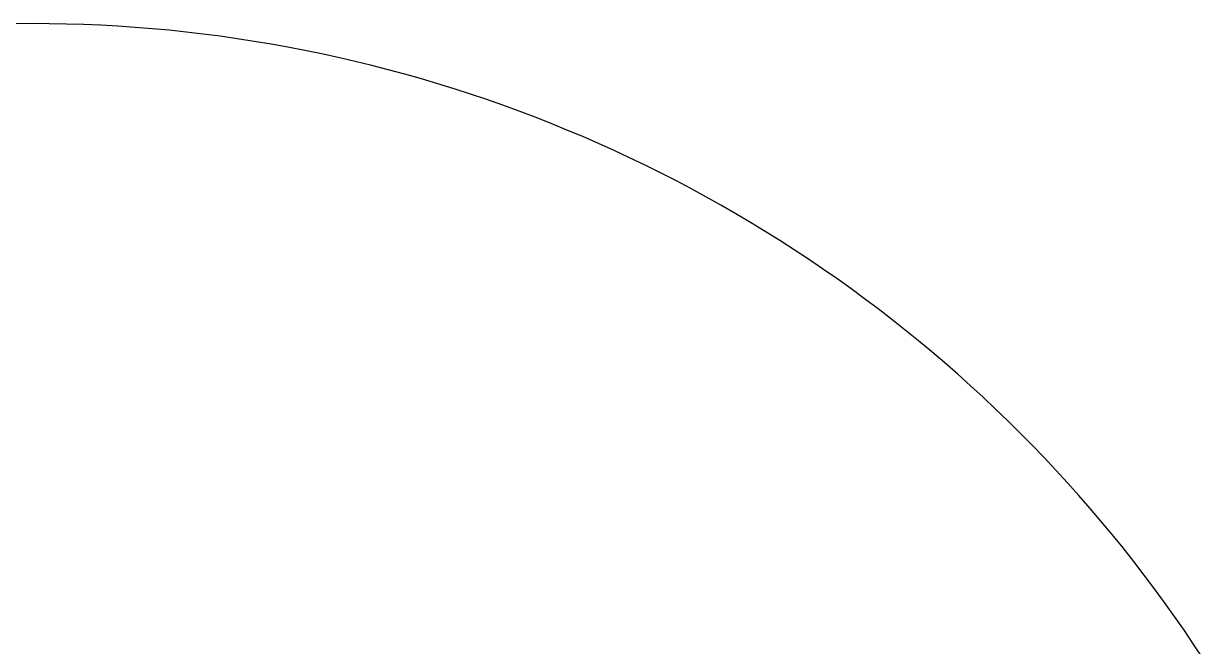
# Model space of a CAD drawing. Extents: x -21 to 129, y -39 to 111.
# Drawn here: x 53.5 to 116.9, y 77.6 to 111 of the extents above; entities that cross this region are included whole.
import ezdxf

# ---------------------------------------------------------------- set-up
doc = ezdxf.new("R2010")
doc.units = 0

msp = doc.modelspace()

# ---------------------------------------------------------------- linework, layer by layer
for p, q in [((54, 111), (53.0796, 110.994)), ((54.9204, 110.994), (54, 111)), ((55.8406, 110.977), (54.9204, 110.994)), ((56.7605, 110.949), (55.8406, 110.977)), ((57.6801, 110.91), (56.7605, 110.949)), ((58.599, 110.859), (57.6801, 110.91)), ((59.5173, 110.797), (58.599, 110.859)), ((60.4348, 110.723), (59.5173, 110.797)), ((61.3513, 110.639), (60.4348, 110.723)), ((62.2667, 110.543), (61.3513, 110.639)), ((63.1808, 110.436), (62.2667, 110.543)), ((64.0936, 110.318), (63.1808, 110.436)), ((65.0048, 110.188), (64.0936, 110.318)), ((65.9144, 110.048), (65.0048, 110.188)), ((66.8221, 109.896), (65.9144, 110.048)), ((67.728, 109.733), (66.8221, 109.896)), ((68.6318, 109.559), (67.728, 109.733)), ((69.5333, 109.374), (68.6318, 109.559)), ((70.4326, 109.178), (69.5333, 109.374)), ((71.3293, 108.97), (70.4326, 109.178)), ((72.2235, 108.752), (71.3293, 108.97)), ((73.1149, 108.523), (72.2235, 108.752)), ((74.0034, 108.283), (73.1149, 108.523)), ((74.889, 108.032), (74.0034, 108.283)), ((75.7713, 107.771), (74.889, 108.032)), ((76.6504, 107.498), (75.7713, 107.771)), ((77.5261, 107.215), (76.6504, 107.498)), ((78.3983, 106.921), (77.5261, 107.215)), ((79.2667, 106.616), (78.3983, 106.921)), ((80.1314, 106.3), (79.2667, 106.616)), ((80.9921, 105.974), (80.1314, 106.3)), ((81.8488, 105.638), (80.9921, 105.974)), ((82.7012, 105.291), (81.8488, 105.638)), ((83.5494, 104.934), (82.7012, 105.291)), ((84.3931, 104.566), (83.5494, 104.934)), ((85.2322, 104.188), (84.3931, 104.566)), ((86.0666, 103.799), (85.2322, 104.188)), ((86.8962, 103.401), (86.0666, 103.799)), ((87.7208, 102.992), (86.8962, 103.401)), ((88.5404, 102.573), (87.7208, 102.992)), ((89.3548, 102.144), (88.5404, 102.573)), ((90.1638, 101.705), (89.3548, 102.144)), ((90.9674, 101.257), (90.1638, 101.705)), ((91.7654, 100.798), (90.9674, 101.257)), ((92.5577, 100.33), (91.7654, 100.798)), ((93.3442, 99.8516), (92.5577, 100.33)), ((94.1248, 99.364), (93.3442, 99.8516)), ((94.8994, 98.8669), (94.1248, 99.364)), ((95.6678, 98.3602), (94.8994, 98.8669)), ((96.4299, 97.8442), (95.6678, 98.3602)), ((97.1856, 97.3188), (96.4299, 97.8442)), ((97.9348, 96.7843), (97.1856, 97.3188)), ((98.6774, 96.2406), (97.9348, 96.7843)), ((99.4133, 95.6878), (98.6774, 96.2406)), ((100.142, 95.126), (99.4133, 95.6878)), ((100.864, 94.5553), (100.142, 95.126)), ((101.579, 93.9758), (100.864, 94.5553)), ((102.287, 93.3875), (101.579, 93.9758)), ((102.988, 92.7906), (102.287, 93.3875)), ((103.681, 92.1852), (102.988, 92.7906)), ((104.367, 91.5713), (103.681, 92.1852)), ((105.045, 90.9491), (104.367, 91.5713)), ((105.716, 90.3185), (105.045, 90.9491)), ((106.378, 89.6798), (105.716, 90.3185)), ((107.033, 89.033), (106.378, 89.6798)), ((107.68, 88.3782), (107.033, 89.033)), ((108.319, 87.7155), (107.68, 88.3782)), ((108.949, 87.0451), (108.319, 87.7155)), ((109.571, 86.3669), (108.949, 87.0451)), ((110.185, 85.6812), (109.571, 86.3669)), ((110.791, 84.988), (110.185, 85.6812)), ((111.388, 84.2874), (110.791, 84.988)), ((111.976, 83.5795), (111.388, 84.2874)), ((112.555, 82.8645), (111.976, 83.5795)), ((113.126, 82.1424), (112.555, 82.8645)), ((113.688, 81.4133), (113.126, 82.1424)), ((114.241, 80.6774), (113.688, 81.4133)), ((114.784, 79.9348), (114.241, 80.6774)), ((115.319, 79.1856), (114.784, 79.9348)), ((115.844, 78.4299), (115.319, 79.1856)), ((116.36, 77.6678), (115.844, 78.4299)), ((116.867, 76.8994), (116.36, 77.6678))]:
    msp.add_line(p, q)

doc.saveas('drawing.dxf')
